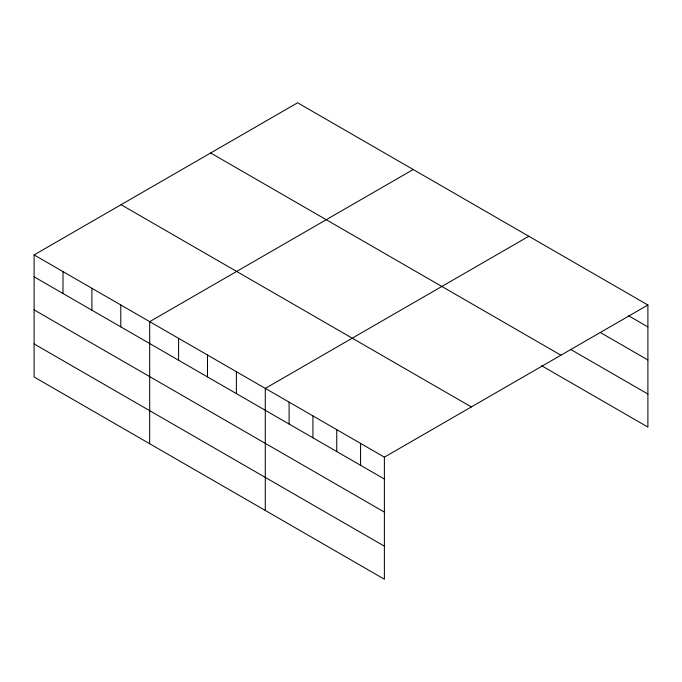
<?xml version="1.0" encoding="UTF-8"?>
<svg xmlns="http://www.w3.org/2000/svg" width="682" height="682" viewBox="0 0 682 682"><rect width="100%" height="100%" fill="white"/><g stroke="black" fill="none" stroke-linecap="round" stroke-linejoin="round"><path stroke-width="1.02" d="M384.384 512.114L384.384 457.145L34.1 254.915L34.1 376.993L384.384 579.223L384.384 512.114L34.1 309.875M541.627 365.731L647.9 427.085L647.9 305.007L297.616 102.777L34.1 254.915M413.207 169.511L149.69 321.648L149.69 443.726M528.806 236.253L265.289 388.39L265.289 510.468M384.384 457.145L647.9 305.007M628.659 315.809L647.9 326.917M600.262 332.466L647.9 359.968M570.945 349.602L647.9 394.034M210.653 152.981L560.936 355.211M121.064 204.702L471.347 406.941M34.1 276.815L384.384 479.054M34.1 343.933L384.384 546.171M360.565 443.394L360.565 465.303M336.746 429.643L336.746 451.552M312.927 415.892L312.927 437.793M289.108 402.141L289.108 424.042M236.39 371.707L236.39 393.608M207.49 355.015L207.49 376.924M178.59 338.332L178.59 360.241M120.799 304.965L120.799 326.874M91.9 288.281L91.9 310.182M63 271.598L63 293.499"/></g></svg>
